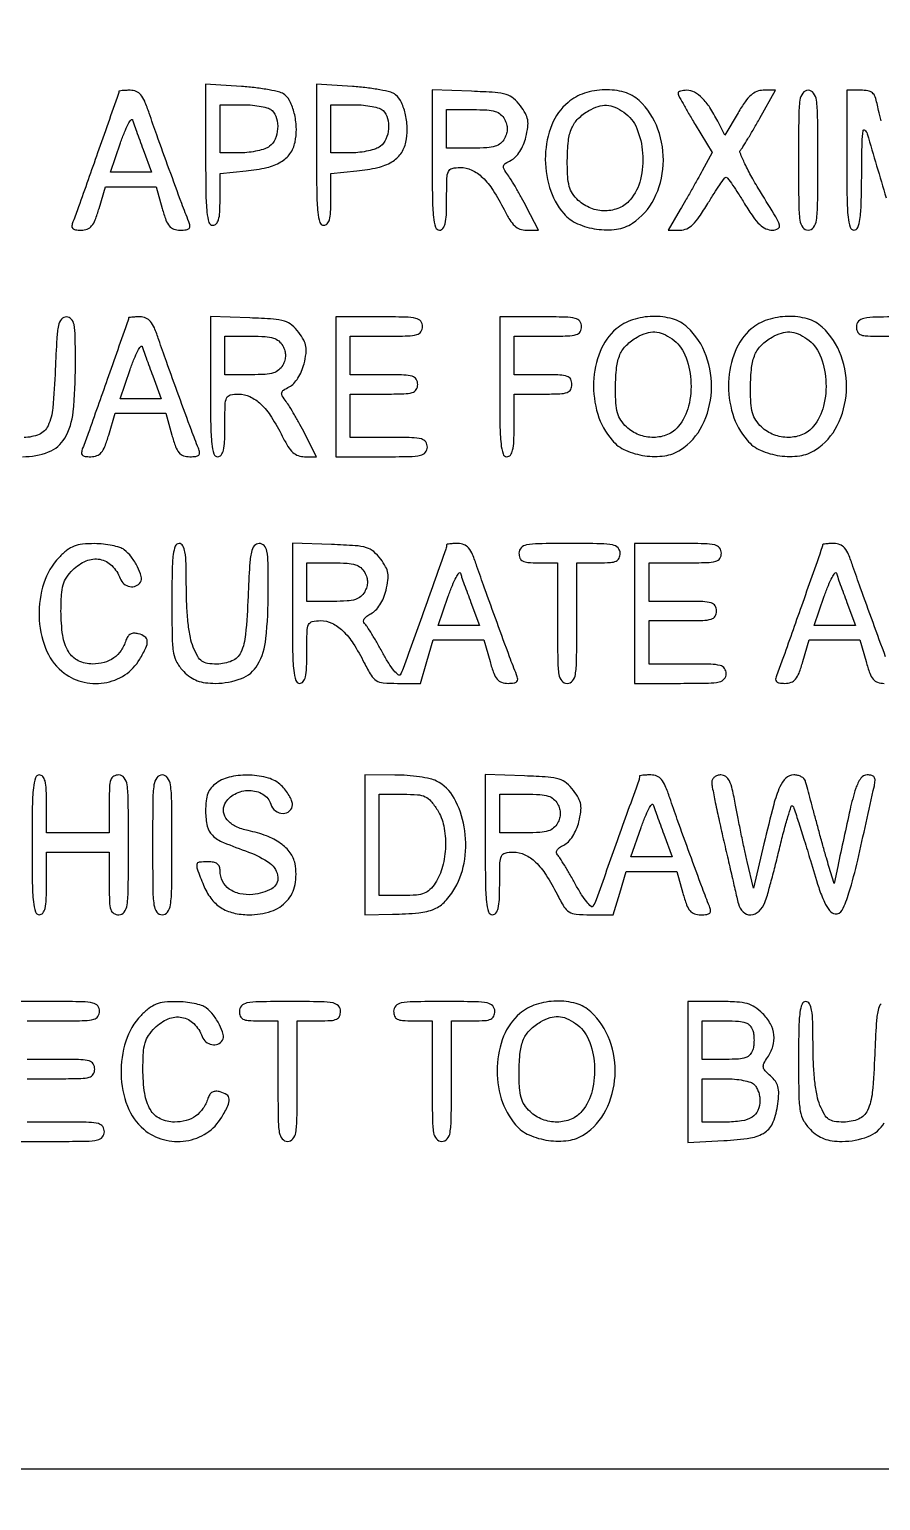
# Model space of a CAD drawing. Extents: x 0 to 1066, y 0 to 761.
# Drawn here: x 826.41 to 841.35, y 228.46 to 254.28 of the extents above; entities that cross this region are included whole.
import ezdxf

# ---------------------------------------------------------------- set-up
doc = ezdxf.new("R2010")
doc.units = 0
doc.header["$MEASUREMENT"] = 0

msp = doc.modelspace()

# ---------------------------------------------------------------- linework, layer by layer
for points in [[(183.390323, 95.266879, 0.000001), (192.989143, 95.254457, 0.000118)], [(479.458836, 95.240684, -0.000004), (502.524384, 95.211821, -0.198594)], [(710.559243, 95.267872, -0.000023), (733.258836, 95.240684, -0.000004), (756.324384, 95.211821, -0.198594)], [(416.092229, 95.24091, -0.000004), (439.072908, 95.212432, -0.198597)], [(542.992229, 95.24091, -0.000004), (565.972908, 95.212432, -0.198597)], [(606.442229, 95.24091, -0.000004), (629.422908, 95.212432, -0.198597)], [(669.892229, 95.24091, -0.000004), (692.872908, 95.212432, -0.198597)], [(841.357402, 252.674159, -0.004526), (841.311371, 252.854901, -0.014927), (841.285681, 252.97515, 0.043617), (841.252778, 253.095063, 0.134321), (841.204198, 253.162821, 0.130778), (841.127029, 253.197434, 0.040414), (840.998998, 253.2078), (840.7548, 253.2078), (840.7548, 251.9811, 0.003213), (840.759128, 251.307579, 0.022561), (840.778138, 250.98, 0.049302), (840.814053, 250.804277, 0.328801), (840.8817, 250.7544, 0.305395), (840.947934, 250.799016, 0.062503), (840.986202, 250.942664, 0.027449), (841.00801, 251.21256, 0.004264), (841.017237, 251.74845, -0.002416), (841.024585, 252.291922, -0.029471), (841.040646, 252.499343, -0.603012), (841.072412, 252.510914, -0.138127), (841.112891, 252.4464, 0.001112), (841.446407, 251.320784, 0.020238)], [(826.289916, 246.7782, 0.091481), (826.747683, 246.86266, 0.171956), (827.030483, 247.103525, 0.107033), (827.178519, 247.56333, 0.02456), (827.2188, 248.382883, 0.004091), (827.214658, 248.889082, 0.042042), (827.193704, 249.097079, 0.139542), (827.145441, 249.194071, 0.210994), (827.060467, 249.2316, 0.224554), (826.973966, 249.190689, 0.120063), (826.921604, 249.081807, 0.038088), (826.89081, 248.851874, 0.003955), (826.864025, 248.306662, -0.011778), (826.82035, 247.63291, -0.086058), (826.737504, 247.321462, -0.186836), (826.581786, 247.170554, -0.100409), (826.315824, 247.1166, -0.036356)], [(841.8123, 249.2316, 0.003595), (841.265195, 249.227667, 0.043488), (841.056188, 249.206421, 0.15568), (840.961198, 249.154885, 0.193568), (840.924, 249.0624, 0.094959), (840.940563, 248.975974, 0.184152), (840.98745, 248.924925, 0.098846), (841.080439, 248.89953, 0.017388), (841.2624, 248.8932), (841.6008, 248.8932)], [(841.437001, 243.266406, -0.001209), (841.215745, 243.86784, -0.001323), (840.996017, 244.474587, -0.005089), (840.864252, 244.85355, 0.017403), (840.785481, 245.0633, 0.074917), (840.716722, 245.177075, 0.125362), (840.637016, 245.234972, 0.094981), (840.530449, 245.2554, 0.00999), (840.454284, 245.253878, 0.016528), (840.390152, 245.249187, 0.010464), (840.339048, 245.242662, 0.371455), (840.331795, 245.23425, -0.084799), (840.325291, 245.196234, -0.000052), (839.95932, 244.157462, -0.000388), (839.623776, 243.207728, -0.009822), (839.526775, 242.95005, 0.060048), (839.507183, 242.876319, 0.230938), (839.521432, 242.832462, 0.170663), (839.569525, 242.808354, 0.031659), (839.669779, 242.802, 0.086283), (839.777894, 242.820797, 0.134827), (839.854723, 242.874759, 0.082591), (839.916796, 242.98177, 0.018432), (839.984268, 243.1827), (840.096676, 243.5634), (840.541643, 243.5634), (840.986611, 243.5634), (841.0932, 243.1827, 0.017944), (841.158585, 242.97779, 0.087286), (841.218812, 242.872331, 0.141822), (841.296034, 242.819952, 0.078722), (841.409346, 242.802, 0.029308)], [(826.3728, 236.88), (827.0073, 236.88, 0.005909), (827.385326, 236.884467, 0.059311), (827.541338, 236.90679, 0.180365), (827.613856, 236.958288, 0.150217), (827.6418, 237.0492, 0.17273), (827.609127, 237.140957, 0.168559), (827.525475, 237.19255, 0.050222), (827.342922, 237.214249, 0.004487), (826.8804, 237.2184), (826.119, 237.2184)], [(841.355966, 237.177489, 0.120063), (841.303604, 237.068607, 0.038088), (841.27281, 236.838674, 0.003955), (841.246025, 236.293462, -0.011778), (841.20235, 235.61971, -0.086058), (841.119504, 235.308262, -0.186836), (840.963786, 235.157354, -0.100409), (840.697824, 235.1034, -0.036356), (840.536066, 235.115177, -0.118728), (840.437154, 235.154881, -0.110433), (840.363163, 235.237102, -0.02926), (840.285183, 235.396783, -0.051176), (840.233626, 235.567361, -0.018965), (840.195264, 235.815597, -0.016895), (840.170692, 236.11599, -0.011958), (840.1626, 236.454283, 0.005918), (840.157805, 236.859443, 0.03524), (840.137938, 237.069897, 0.084231), (840.099749, 237.180437, 0.274093), (840.0357, 237.2184, 0.308918), (839.969515, 237.173195, 0.062189), (839.932584, 237.027409, 0.026926), (839.913283, 236.752339, 0.004053), (839.9088, 236.199355, 0.003964), (839.913825, 235.565502, 0.037977), (839.93857, 235.296631, 0.086932), (839.99849, 235.127839, 0.067817), (840.116455, 234.972655, 0.045287), (840.233629, 234.87498, 0.061733), (840.355429, 234.811405, 0.057123), (840.496302, 234.776388, 0.032389), (840.671916, 234.765, 0.091481), (841.129683, 234.84946, 0.171956), (841.412483, 235.090325, 0.107033)], [(826.3728, 235.8648), (826.965, 235.8648, 0.006583), (827.314892, 235.869407, 0.063075), (827.462025, 235.891993, 0.183695), (827.53087, 235.943426, 0.142406), (827.5572, 236.034, 0.142406), (827.53087, 236.124574, 0.183695), (827.462025, 236.176007, 0.063075), (827.314892, 236.198593, 0.006583), (826.965, 236.2032), (826.3728, 236.2032)], [(826.119, 234.765), (826.9227, 234.765, 0.004147), (827.413409, 234.76907, 0.047763), (827.604788, 234.790603, 0.16431), (827.692194, 234.842193, 0.179874), (827.7264, 234.9342, 0.157888), (827.69686, 235.025416, 0.176663), (827.62065, 235.076962, 0.055952), (827.455778, 235.099053, 0.005351), (827.0496, 235.1034), (826.3728, 235.1034)]]:
    msp.add_lwpolyline(points, format="xyb")
for points in [[(409.06215, 749.15415), (40.8618, 749.132981), (40.8618, 380.65769), (40.8618, 12.1824), (501.2973, 12.1824), (961.7328, 12.1824), (961.7328, 380.646631), (961.7328, 749.110861), (961.41555, 749.1633, 0.040886), (961.153339, 749.184871, 0.000002), (934.190609, 749.194398, 0.000089), (904.448031, 749.199508, 0.000054), (869.1804, 749.195529, -0.000029), (813.61687, 749.186499, -0.000004), (696.10453, 749.175037, -0.000004), (556.774728, 749.163736, -0.000004)], [(829.503, 252.076826, 0.003177), (829.507321, 251.396844, 0.022367), (829.526318, 251.066454, 0.048715), (829.56218, 250.889102, 0.329705), (829.6299, 250.839, 0.208378), (829.690243, 250.86529, 0.11961), (829.729731, 250.935727, 0.055661), (829.751106, 251.066799, 0.012613), (829.7568, 251.292464), (829.7568, 251.745928), (830.21175, 251.792883, 0.029754), (830.577521, 251.852788, 0.076952), (830.825588, 251.950557, 0.106873), (830.983628, 252.095432, 0.100256), (831.072212, 252.29592, 0.058942), (831.095183, 252.528486, 0.048856), (831.06614, 252.775741, 0.051542), (830.994841, 252.992671, 0.114883), (830.890397, 253.130257, 0.111025), (830.806935, 253.172819, 0.015594), (830.616966, 253.21515, 0.017167), (830.385329, 253.251044, 0.01383), (830.134435, 253.274128), (829.503, 253.314651)], [(831.4488, 252.076826, 0.003177), (831.453121, 251.396844, 0.022367), (831.472118, 251.066454, 0.048715), (831.50798, 250.889102, 0.329705), (831.5757, 250.839, 0.208378), (831.636043, 250.86529, 0.11961), (831.675531, 250.935727, 0.055661), (831.696906, 251.066799, 0.012613), (831.7026, 251.292464), (831.7026, 251.745928), (832.15755, 251.792883, 0.029754), (832.523321, 251.852788, 0.076952), (832.771388, 251.950557, 0.106873), (832.929428, 252.095432, 0.100256), (833.018012, 252.29592, 0.058942), (833.040983, 252.528486, 0.048856), (833.01194, 252.775741, 0.051542), (832.940641, 252.992671, 0.114883), (832.836197, 253.130257, 0.111025), (832.752735, 253.172819, 0.015594), (832.562766, 253.21515, 0.017167), (832.331129, 253.251044, 0.01383), (832.080235, 253.274128), (831.4488, 253.314651)], [(827.980195, 253.18665, -0.084799), (827.973691, 253.148634, -0.000052), (827.60772, 252.109862, -0.000388), (827.272176, 251.160128, -0.009822), (827.175175, 250.90245, 0.060048), (827.155583, 250.828719, 0.230938), (827.169832, 250.784862, 0.170663), (827.217925, 250.760754, 0.031659), (827.318179, 250.7544, 0.086283), (827.426294, 250.773197, 0.134827), (827.503123, 250.827159, 0.082591), (827.565196, 250.93417, 0.018432), (827.632668, 251.1351), (827.745076, 251.5158), (828.190043, 251.5158), (828.635011, 251.5158), (828.7416, 251.1351, 0.017944), (828.806985, 250.93019, 0.087286), (828.867212, 250.824731, 0.141822), (828.944434, 250.772352, 0.078722), (829.057746, 250.7544, 0.029308), (829.162892, 250.760568, 0.166988), (829.212622, 250.784476, 0.236769), (829.227464, 250.828266, 0.061225), (829.20769, 250.90245, -0.006965), (829.085401, 251.218806, -0.001209), (828.864145, 251.82024, -0.001323), (828.644417, 252.426987, -0.005089), (828.512652, 252.80595, 0.017403), (828.433881, 253.0157, 0.074917), (828.365122, 253.129475, 0.125362), (828.285416, 253.187372, 0.094981), (828.178849, 253.2078, 0.00999), (828.102684, 253.206278, 0.016528), (828.038552, 253.201587, 0.010464), (827.987448, 253.195062, 0.371455)], [(833.4792, 251.984521, 0.003202), (833.483526, 251.309013, 0.022501), (833.502532, 250.98057, 0.049121), (833.53843, 250.804347, 0.329081), (833.6061, 250.7544, 0.232029), (833.667837, 250.78468, 0.108427), (833.706969, 250.8672, 0.047315), (833.727701, 251.023057, 0.00942), (833.733, 251.3043, -0.00595), (833.737307, 251.666265, -0.096871), (833.763344, 251.784398, -0.238613), (833.82801, 251.838015, -0.056005), (833.972053, 251.8542, -0.111153), (834.173505, 251.808856, -0.081177), (834.36282, 251.678001, -0.058854), (834.54851, 251.451371, -0.025924), (834.740372, 251.11395, 0.021841), (834.840116, 250.935153, 0.069009), (834.92727, 250.829627, 0.100305), (835.019778, 250.773832, 0.085906), (835.132045, 250.7544), (835.34325, 250.7544), (835.137073, 251.15625, 0.006834), (835.049006, 251.322272, 0.006481), (834.954898, 251.488812, 0.006451), (834.867851, 251.63396, 0.022591), (834.806427, 251.724075, -0.02569), (834.739848, 251.823064, -0.192002), (834.730929, 251.877864, -0.198014), (834.762263, 251.92279, -0.027525), (834.863128, 251.979975, 0.089041), (834.941081, 252.037814, 0.046566), (835.015598, 252.133476, 0.042448), (835.078834, 252.253802, 0.038847), (835.123064, 252.386663, 0.026721), (835.157034, 252.563022, 0.076578), (835.155042, 252.687441, 0.082928), (835.116016, 252.799784, 0.035157), (835.029672, 252.934462, 0.057331), (834.907102, 253.06474, 0.10358), (834.778717, 253.134032, 0.055706), (834.583585, 253.168974, 0.007564), (834.168358, 253.190071), (833.4792, 253.214643)], [(835.862803, 252.995773, 0.123885), (835.579612, 252.603077, 0.085485), (835.466037, 252.064157, 0.082885), (835.538508, 251.502136, 0.104562), (835.790239, 251.043526, 0.111799), (836.028209, 250.867175, 0.06908), (836.364608, 250.771481, 0.069045), (836.714565, 250.771015, 0.111332), (836.992482, 250.875081, 0.131426), (837.373239, 251.30106, 0.103697), (837.533654, 251.900711, 0.101152), (837.44099, 252.527053, 0.118621), (837.110371, 253.026619, 0.118666), (836.850635, 253.173201, 0.075716), (836.504956, 253.217138, 0.073305), (836.149941, 253.155807, 0.095814)], [(837.7938, 253.155417, 0.12301), (837.802701, 253.119785, 0.003159), (837.881875, 252.973433, 0.006529), (837.978737, 252.802392, 0.00439), (838.093631, 252.609459), (838.393461, 252.115884), (838.218297, 251.794692, -0.002869), (838.136034, 251.645888, -0.001518), (838.032389, 251.462232, -0.00151), (837.925212, 251.274975, -0.002337), (837.831397, 251.11395), (837.619662, 250.7544), (837.828888, 250.7544, 0.105199), (837.945889, 250.779292, 0.085914), (838.052415, 250.850719, 0.052726), (838.16702, 250.985856, 0.014746), (838.316422, 251.2197, -0.006681), (838.426254, 251.397878, -0.010501), (838.52581, 251.547613, -0.004849), (838.613105, 251.670549, -0.254944), (838.638415, 251.682601, -0.226292), (838.663731, 251.668772, -0.004433), (838.751563, 251.544929, -0.009702), (838.851718, 251.394895, -0.006242), (838.962253, 251.217301, 0.014971), (839.111572, 250.986473, 0.051802), (839.227124, 250.851391, 0.083594), (839.333953, 250.77942, 0.106918), (839.449624, 250.7544, 0.130295), (839.548699, 250.780664, 0.351922), (839.573635, 250.84387, 0.060655), (839.510239, 250.985006, 0.002956), (839.241963, 251.423322, -0.011173), (839.08773, 251.684867, -0.01758), (838.968415, 251.916701, -0.011947), (838.883479, 252.108824, -0.293207), (838.893332, 252.163572, 0.047422), (838.931679, 252.213628, 0.003721), (839.01978, 252.356842, 0.005039), (839.122067, 252.529836, 0.003834), (839.230765, 252.72135), (839.501952, 253.2078), (839.290415, 253.2078, 0.093558), (839.175844, 253.186173, 0.088897), (839.074718, 253.124106, 0.059307), (838.971931, 253.007975, 0.018991), (838.847737, 252.813389), (838.616597, 252.418977), (838.49071, 252.665339, 0.025616), (838.352775, 252.904239, 0.052309), (838.216902, 253.07248, 0.070756), (838.082701, 253.173579, 0.126762), (837.949888, 253.2078, 0.031847), (837.890094, 253.203988, 0.049151), (837.839651, 253.192412, 0.063174), (837.804725, 253.175543, 0.253917)], [(839.9088, 251.9811, 0.002322), (839.912389, 251.208238, 0.031956), (839.932867, 250.928887, 0.123223), (839.983678, 250.802509, 0.240299), (840.078, 250.7544, 0.240299), (840.172322, 250.802509, 0.123223), (840.223133, 250.928887, 0.031956), (840.243611, 251.208238, 0.002322), (840.2472, 251.9811, 0.002322), (840.243611, 252.753962, 0.031956), (840.223133, 253.033312, 0.123223), (840.172322, 253.159691, 0.240299), (840.078, 253.2078, 0.240299), (839.983678, 253.159691, 0.123223), (839.932867, 253.033312, 0.031956), (839.912389, 252.753962, 0.002322)], [(830.67048, 252.85248, -0.13151), (830.749634, 252.715469, -0.084316), (830.767, 252.531515, -0.084006), (830.722613, 252.351481, -0.128741), (830.62395, 252.225767, -0.079472), (830.542595, 252.182301, -0.027293), (830.413772, 252.145604, -0.026323), (830.264863, 252.119996, -0.027554), (830.11635, 252.110691), (829.7568, 252.108), (829.7568, 252.531), (829.7568, 252.954), (830.16288, 252.954, -0.022886), (830.325785, 252.94654, -0.026473), (830.479495, 252.924178, -0.026952), (830.605695, 252.891781, -0.120635)], [(832.61628, 252.85248, -0.13151), (832.695434, 252.715469, -0.084316), (832.7128, 252.531515, -0.084006), (832.668413, 252.351481, -0.128741), (832.56975, 252.225767, -0.079472), (832.488395, 252.182301, -0.027293), (832.359572, 252.145604, -0.026323), (832.210663, 252.119996, -0.027554), (832.06215, 252.110691), (831.7026, 252.108), (831.7026, 252.531), (831.7026, 252.954), (832.10868, 252.954, -0.022886), (832.271585, 252.94654, -0.026473), (832.425296, 252.924178, -0.026952), (832.551495, 252.891781, -0.120635)], [(834.7482, 252.7002, -0.049536), (834.784362, 252.612826, -0.073486), (834.796453, 252.531, -0.073486), (834.784362, 252.449174, -0.049536), (834.7482, 252.3618, -0.09537), (834.679305, 252.276875, -0.100861), (834.585066, 252.225633, -0.059921), (834.440032, 252.199648, -0.014397), (834.195323, 252.1926), (833.733, 252.1926), (833.733, 252.531), (833.733, 252.8694), (834.195323, 252.8694, -0.014397), (834.440032, 252.862352, -0.059921), (834.585066, 252.836367, -0.100861), (834.679305, 252.785125, -0.09537)], [(836.841897, 252.824039, -0.143223), (837.069598, 252.539723, -0.079931), (837.17206, 252.104553, -0.077332), (837.133865, 251.643418, -0.11509), (836.952596, 251.28315, -0.119537), (836.764184, 251.143595, -0.098447), (836.518527, 251.092952, -0.09388), (836.262077, 251.139662, -0.097006), (836.043803, 251.276747, -0.056872), (835.942883, 251.39584, -0.080028), (835.884987, 251.522196, -0.054705), (835.857163, 251.693924, -0.014142), (835.850691, 251.974697, -0.025001), (835.869755, 252.319555, -0.075567), (835.929182, 252.546538, -0.098225), (836.042637, 252.711405, -0.062967), (836.2287, 252.851819, -0.051006), (836.393466, 252.925158, -0.090781), (836.540114, 252.945195, -0.090761), (836.684371, 252.911981, -0.050966)], [(828.406355, 252.17145), (828.556144, 251.7696), (828.193838, 251.7696), (827.831532, 251.7696), (828.009343, 252.284018, -0.011999), (828.080093, 252.473824, -0.026422), (828.145117, 252.614259, -0.047278), (828.195434, 252.690901, -0.601846), (828.22186, 252.685868, 0.009837), (828.243696, 252.619695, 0.001488), (828.290371, 252.488323, 0.001668), (828.346462, 252.333556, 0.001442)], [(828.149395, 249.21045, -0.084799), (828.142891, 249.172434, -0.000052), (827.77692, 248.133662, -0.000388), (827.441376, 247.183928, -0.009822), (827.344375, 246.92625, 0.060048), (827.324783, 246.852519, 0.230938), (827.339032, 246.808662, 0.170663), (827.387125, 246.784554, 0.031659), (827.487379, 246.7782, 0.086283), (827.595494, 246.796997, 0.134827), (827.672323, 246.850959, 0.082591), (827.734396, 246.95797, 0.018432), (827.801868, 247.1589), (827.914276, 247.5396), (828.359243, 247.5396), (828.804211, 247.5396), (828.9108, 247.1589, 0.017944), (828.976185, 246.95399, 0.087286), (829.036412, 246.848531, 0.141822), (829.113634, 246.796152, 0.078722), (829.226946, 246.7782, 0.029308), (829.332092, 246.784368, 0.166988), (829.381822, 246.808276, 0.236769), (829.396664, 246.852066, 0.061225), (829.37689, 246.92625, -0.006965), (829.254601, 247.242606, -0.001209), (829.033345, 247.84404, -0.001323), (828.813617, 248.450787, -0.005089), (828.681852, 248.82975, 0.017403), (828.603081, 249.0395, 0.074917), (828.534322, 249.153275, 0.125362), (828.454616, 249.211172, 0.094981), (828.348049, 249.2316, 0.00999), (828.271884, 249.230078, 0.016528), (828.207752, 249.225387, 0.010464), (828.156648, 249.218862, 0.371455)], [(829.5876, 248.008321, 0.003202), (829.591926, 247.332813, 0.022501), (829.610932, 247.00437, 0.049121), (829.64683, 246.828147, 0.329081), (829.7145, 246.7782, 0.232029), (829.776237, 246.80848, 0.108427), (829.815369, 246.891, 0.047315), (829.836101, 247.046857, 0.00942), (829.8414, 247.3281, -0.00595), (829.845707, 247.690065, -0.096871), (829.871744, 247.808198, -0.238613), (829.93641, 247.861815, -0.056005), (830.080453, 247.878, -0.111153), (830.281905, 247.832656, -0.081177), (830.47122, 247.701801, -0.058854), (830.65691, 247.475171, -0.025924), (830.848772, 247.13775, 0.021841), (830.948516, 246.958953, 0.069009), (831.03567, 246.853427, 0.100305), (831.128178, 246.797632, 0.085906), (831.240445, 246.7782), (831.45165, 246.7782), (831.245473, 247.18005, 0.006834), (831.157406, 247.346072, 0.006481), (831.063298, 247.512612, 0.006451), (830.976251, 247.65776, 0.022591), (830.914827, 247.747875, -0.02569), (830.848248, 247.846864, -0.192002), (830.839329, 247.901664, -0.198014), (830.870663, 247.94659, -0.027525), (830.971528, 248.003775, 0.089041), (831.049481, 248.061614, 0.046566), (831.123998, 248.157276, 0.042448), (831.187234, 248.277602, 0.038847), (831.231464, 248.410463, 0.026721), (831.265434, 248.586822, 0.076578), (831.263442, 248.711241, 0.082928), (831.224416, 248.823584, 0.035157), (831.138072, 248.958262, 0.057331), (831.015502, 249.08854, 0.10358), (830.887117, 249.157832, 0.055706), (830.691985, 249.192774, 0.007564), (830.276758, 249.213871), (829.5876, 249.238443)], [(831.7872, 248.0049), (831.7872, 246.7782), (832.5909, 246.7782, 0.004147), (833.081609, 246.78227, 0.047763), (833.272988, 246.803803, 0.16431), (833.360394, 246.855393, 0.179874), (833.3946, 246.9474, 0.157888), (833.36506, 247.038616, 0.176663), (833.28885, 247.090162, 0.055952), (833.123978, 247.112253, 0.005351), (832.7178, 247.1166), (832.041, 247.1166), (832.041, 247.4973), (832.041, 247.878), (832.6332, 247.878, 0.006583), (832.983092, 247.882607, 0.063075), (833.130225, 247.905193, 0.183695), (833.19907, 247.956626, 0.142406), (833.2254, 248.0472, 0.142406), (833.19907, 248.137774, 0.183695), (833.130225, 248.189207, 0.063075), (832.983092, 248.211793, 0.006583), (832.6332, 248.2164), (832.041, 248.2164), (832.041, 248.5548), (832.041, 248.8932), (832.6755, 248.8932, 0.005909), (833.053526, 248.897667, 0.059311), (833.209538, 248.91999, 0.180365), (833.282056, 248.971488, 0.150217), (833.31, 249.0624, 0.17273), (833.277327, 249.154157, 0.168559), (833.193675, 249.20575, 0.050222), (833.011122, 249.227449, 0.004487), (832.5486, 249.2316), (831.7872, 249.2316)], [(834.6636, 248.0049, 0.003213), (834.667928, 247.331379, 0.022561), (834.686938, 247.0038, 0.049302), (834.722853, 246.828077, 0.328801), (834.7905, 246.7782, 0.232029), (834.852237, 246.80848, 0.108427), (834.891369, 246.891, 0.047315), (834.912101, 247.046857, 0.00942), (834.9174, 247.3281), (834.9174, 247.878), (835.425, 247.878, 0.008455), (835.718698, 247.882967, 0.072107), (835.848, 247.9062, 0.188641), (835.909532, 247.957468, 0.12648), (835.9326, 248.0472, 0.12648), (835.909532, 248.136932, 0.188641), (835.848, 248.1882, 0.072107), (835.718698, 248.211433, 0.008455), (835.425, 248.2164), (834.9174, 248.2164), (834.9174, 248.5548), (834.9174, 248.8932), (835.5096, 248.8932, 0.006583), (835.859492, 248.897807, 0.063075), (836.006625, 248.920393, 0.183695), (836.07547, 248.971826, 0.142406), (836.1018, 249.0624, 0.165398), (836.070683, 249.153895, 0.1727), (835.990763, 249.205474, 0.052938), (835.817045, 249.227357, 0.004884), (835.3827, 249.2316), (834.6636, 249.2316)], [(836.708803, 249.019573, 0.123885), (836.425612, 248.626877, 0.085485), (836.312037, 248.087957, 0.082885), (836.384508, 247.525936, 0.104562), (836.636239, 247.067326, 0.111799), (836.874209, 246.890975, 0.06908), (837.210608, 246.795281, 0.069045), (837.560565, 246.794815, 0.111332), (837.838482, 246.898881, 0.131426), (838.219239, 247.32486, 0.103697), (838.379654, 247.924511, 0.101152), (838.28699, 248.550853, 0.118621), (837.956371, 249.050419, 0.118666), (837.696635, 249.197001, 0.075716), (837.350956, 249.240938, 0.073305), (836.995941, 249.179607, 0.095814)], [(839.077603, 249.019573, 0.123885), (838.794412, 248.626877, 0.085485), (838.680837, 248.087957, 0.082885), (838.753308, 247.525936, 0.104562), (839.005039, 247.067326, 0.111799), (839.243009, 246.890975, 0.06908), (839.579408, 246.795281, 0.069045), (839.929365, 246.794815, 0.111332), (840.207282, 246.898881, 0.131426), (840.588039, 247.32486, 0.103697), (840.748454, 247.924511, 0.101152), (840.65579, 248.550853, 0.118621), (840.325171, 249.050419, 0.118666), (840.065435, 249.197001, 0.075716), (839.719756, 249.240938, 0.073305), (839.364741, 249.179607, 0.095814)], [(830.8566, 248.724, -0.049536), (830.892762, 248.636626, -0.073486), (830.904853, 248.5548, -0.073486), (830.892762, 248.472974, -0.049536), (830.8566, 248.3856, -0.09537), (830.787705, 248.300675, -0.100861), (830.693466, 248.249433, -0.059921), (830.548432, 248.223448, -0.014397), (830.303723, 248.2164), (829.8414, 248.2164), (829.8414, 248.5548), (829.8414, 248.8932), (830.303723, 248.8932, -0.014397), (830.548432, 248.886152, -0.059921), (830.693466, 248.860167, -0.100861), (830.787705, 248.808925, -0.09537)], [(837.687897, 248.847839, -0.143223), (837.915598, 248.563523, -0.079931), (838.01806, 248.128353, -0.077332), (837.979865, 247.667218, -0.11509), (837.798596, 247.30695, -0.119537), (837.610184, 247.167395, -0.098447), (837.364527, 247.116752, -0.09388), (837.108077, 247.163462, -0.097006), (836.889803, 247.300547, -0.056872), (836.788883, 247.41964, -0.080028), (836.730987, 247.545996, -0.054705), (836.703163, 247.717724, -0.014142), (836.696691, 247.998497, -0.025001), (836.715755, 248.343355, -0.075567), (836.775182, 248.570338, -0.098225), (836.888637, 248.735205, -0.062967), (837.0747, 248.875619, -0.051006), (837.239466, 248.948958, -0.090781), (837.386114, 248.968995, -0.090761), (837.530371, 248.935781, -0.050966)], [(840.056697, 248.847839, -0.143223), (840.284398, 248.563523, -0.079931), (840.38686, 248.128353, -0.077332), (840.348665, 247.667218, -0.11509), (840.167396, 247.30695, -0.119537), (839.978984, 247.167395, -0.098447), (839.733327, 247.116752, -0.09388), (839.476877, 247.163462, -0.097006), (839.258603, 247.300547, -0.056872), (839.157683, 247.41964, -0.080028), (839.099787, 247.545996, -0.054705), (839.071963, 247.717724, -0.014142), (839.065491, 247.998497, -0.025001), (839.084555, 248.343355, -0.075567), (839.143982, 248.570338, -0.098225), (839.257437, 248.735205, -0.062967), (839.4435, 248.875619, -0.051006), (839.608266, 248.948958, -0.090781), (839.754914, 248.968995, -0.090761), (839.899171, 248.935781, -0.050966)], [(828.575555, 248.19525), (828.725344, 247.7934), (828.363038, 247.7934), (828.000732, 247.7934), (828.178543, 248.307818, -0.011999), (828.249293, 248.497624, -0.026422), (828.314317, 248.638059, -0.047278), (828.364634, 248.714701, -0.601846), (828.39106, 248.709668, 0.009837), (828.412896, 248.643495, 0.001488), (828.459571, 248.512123, 0.001668), (828.515662, 248.357356, 0.001442)], [(826.931629, 245.01092, 0.114205), (826.663761, 244.56054, 0.083506), (826.580834, 243.982564, 0.085163), (826.691364, 243.420094, 0.127519), (826.979803, 243.014027, 0.108551), (827.325666, 242.832535, 0.105254), (827.719805, 242.809943, 0.106878), (828.084222, 242.949373, 0.11522), (828.346918, 243.224112, 0.021165), (828.455599, 243.427261, 0.127063), (828.478765, 243.543849, 0.232712), (828.436027, 243.619558, 0.086167), (828.321543, 243.671743, 0.067058), (828.244689, 243.681155, 0.120753), (828.183562, 243.665391, 0.12276), (828.137309, 243.623409, 0.07065), (828.104501, 243.555211, -0.072622), (828.018376, 243.377971, -0.089596), (827.889895, 243.247059, -0.08774), (827.721431, 243.167538, -0.066597), (827.518587, 243.1404, -0.114856), (827.268475, 243.198622, -0.145297), (827.094922, 243.359008, -0.099183), (826.995315, 243.641934, -0.035212), (826.965, 244.071869, -0.014703), (826.973329, 244.355043, -0.055361), (827.003225, 244.529821, -0.07729), (827.064679, 244.662312, -0.049247), (827.172655, 244.793945, -0.096703), (827.406225, 244.951212, -0.146157), (827.648227, 244.977824, -0.15206), (827.858432, 244.86771, -0.107279), (828.003938, 244.64205, 0.127947), (828.070211, 244.547926, 0.131147), (828.17336, 244.499114, 0.142401), (828.280676, 244.510066, 0.159485), (828.359819, 244.576852, 0.211029), (828.373963, 244.678973, 0.047286), (828.308419, 244.846549, 0.046742), (828.200302, 245.01871, 0.065556), (828.072131, 245.146959, 0.088545), (827.995029, 245.186919, 0.025252), (827.863936, 245.220536, 0.02458), (827.709506, 245.244094, 0.023821), (827.551878, 245.252709, 0.026305), (827.34183, 245.243119, 0.068477), (827.194986, 245.207966, 0.074054), (827.069848, 245.136392, 0.034872)], [(828.9108, 244.236355, 0.003964), (828.915825, 243.602502, 0.037977), (828.94057, 243.333631, 0.086932), (829.00049, 243.164839, 0.067817), (829.118455, 243.009655, 0.045287), (829.235629, 242.91198, 0.061733), (829.357429, 242.848405, 0.057123), (829.498302, 242.813388, 0.032389), (829.673916, 242.802, 0.091481), (830.131683, 242.88646, 0.171956), (830.414483, 243.127325, 0.107033), (830.562519, 243.58713, 0.02456), (830.6028, 244.406683, 0.004091), (830.598658, 244.912882, 0.042042), (830.577704, 245.120879, 0.139542), (830.529441, 245.217871, 0.210994), (830.444467, 245.2554, 0.224554), (830.357966, 245.214489, 0.120063), (830.305604, 245.105607, 0.038088), (830.27481, 244.875674, 0.003955), (830.248025, 244.330462, -0.011778), (830.20435, 243.65671, -0.086058), (830.121504, 243.345262, -0.186836), (829.965786, 243.194354, -0.100409), (829.699824, 243.1404, -0.036356), (829.538066, 243.152177, -0.118728), (829.439154, 243.191881, -0.110433), (829.365163, 243.274102, -0.02926), (829.287183, 243.433783, -0.051176), (829.235626, 243.604361, -0.018965), (829.197264, 243.852597, -0.016895), (829.172692, 244.15299, -0.011958), (829.1646, 244.491283, 0.005918), (829.159805, 244.896443, 0.03524), (829.139938, 245.106897, 0.084231), (829.101749, 245.217437, 0.274093), (829.0377, 245.2554, 0.308918), (828.971515, 245.210195, 0.062189), (828.934584, 245.064409, 0.026926), (828.915283, 244.789339, 0.004053)], [(831.0258, 244.032121, 0.003202), (831.030126, 243.356613, 0.022501), (831.049132, 243.02817, 0.049121), (831.08503, 242.851947, 0.329081), (831.1527, 242.802, 0.232029), (831.214437, 242.83228, 0.108427), (831.253569, 242.9148, 0.047315), (831.274301, 243.070657, 0.00942), (831.2796, 243.3519, -0.00595), (831.283907, 243.713865, -0.096871), (831.309944, 243.831998, -0.238613), (831.37461, 243.885615, -0.056005), (831.518653, 243.9018, -0.111153), (831.720105, 243.856456, -0.081177), (831.90942, 243.725601, -0.058854), (832.09511, 243.498971, -0.025924), (832.286972, 243.16155, 0.019528), (832.407803, 242.94258, 0.119336), (832.498052, 242.851504, 0.1192), (832.620013, 242.811746, 0.019465), (832.87025, 242.802), (833.273061, 242.802), (833.385468, 243.1827), (833.497876, 243.5634), (833.942843, 243.5634), (834.387811, 243.5634), (834.4944, 243.1827, 0.017944), (834.559785, 242.97779, 0.087286), (834.620012, 242.872331, 0.141822), (834.697234, 242.819952, 0.078722), (834.810546, 242.802, 0.029308), (834.915692, 242.808168, 0.166988), (834.965422, 242.832076, 0.236769), (834.980264, 242.875866, 0.061225), (834.96049, 242.95005, -0.006965), (834.838201, 243.266406, -0.001209), (834.616945, 243.86784, -0.001323), (834.397217, 244.474587, -0.005089), (834.265452, 244.85355, 0.017403), (834.186681, 245.0633, 0.074917), (834.117922, 245.177075, 0.125362), (834.038216, 245.234972, 0.094981), (833.931649, 245.2554, 0.00999), (833.855484, 245.253878, 0.016528), (833.791352, 245.249187, 0.010464), (833.740248, 245.242662, 0.371455), (833.732995, 245.23425, -0.085713), (833.719856, 245.158277, -0.000205), (833.342779, 244.101262, -0.000326), (832.971315, 243.063462, -0.052347), (832.918249, 242.95332, -0.469935), (832.882971, 242.948398, -0.03714), (832.808841, 243.026935, -0.029772), (832.717437, 243.154222, -0.015705), (832.618743, 243.32196, 0.00553), (832.518232, 243.501025, 0.006942), (832.420961, 243.66462, 0.005676), (832.336107, 243.799465, 0.053145), (832.293076, 243.852764, -0.183705), (832.27566, 243.89155, -0.158456), (832.287013, 243.934991, -0.095196), (832.330279, 243.980536, -0.040132), (832.402933, 244.024187, 0.084253), (832.484883, 244.083801, 0.049314), (832.560949, 244.178786, 0.044595), (832.624656, 244.298932, 0.038698), (832.669664, 244.434263, 0.026721), (832.703634, 244.610622, 0.076578), (832.701642, 244.735041, 0.082928), (832.662616, 244.847384, 0.035157), (832.576272, 244.982062, 0.057331), (832.453702, 245.11234, 0.10358), (832.325317, 245.181632, 0.055706), (832.130185, 245.216574, 0.007564), (831.714958, 245.237671), (831.0258, 245.262243)], [(835.002, 245.0862, 0.094959), (835.018563, 244.999774, 0.184152), (835.06545, 244.948725, 0.098846), (835.158439, 244.92333, 0.017388), (835.3404, 244.917), (835.6788, 244.917), (835.6788, 243.8595, 0.002827), (835.682531, 243.199541, 0.036854), (835.703334, 242.955337, 0.138781), (835.754594, 242.844868, 0.218517), (835.848, 242.802, 0.218517), (835.941406, 242.844868, 0.138781), (835.992666, 242.955337, 0.036854), (836.013469, 243.199541, 0.002827), (836.0172, 243.8595), (836.0172, 244.917), (836.3979, 244.917, 0.013964), (836.607658, 244.922859, 0.090841), (836.709863, 244.94755, 0.188085), (836.760434, 244.998595, 0.102588), (836.7786, 245.0862, 0.193568), (836.741402, 245.178685, 0.15568), (836.646413, 245.230221, 0.043488), (836.437405, 245.251467, 0.003595), (835.8903, 245.2554, 0.003595), (835.343195, 245.251467, 0.043488), (835.134188, 245.230221, 0.15568), (835.039198, 245.178685, 0.193568)], [(837.0324, 244.0287), (837.0324, 242.802), (837.8361, 242.802, 0.004147), (838.326809, 242.80607, 0.047763), (838.518188, 242.827603, 0.16431), (838.605594, 242.879193, 0.179874), (838.6398, 242.9712, 0.157888), (838.61026, 243.062416, 0.176663), (838.53405, 243.113962, 0.055952), (838.369178, 243.136053, 0.005351), (837.963, 243.1404), (837.2862, 243.1404), (837.2862, 243.5211), (837.2862, 243.9018), (837.8784, 243.9018, 0.006583), (838.228292, 243.906407, 0.063075), (838.375425, 243.928993, 0.183695), (838.44427, 243.980426, 0.142406), (838.4706, 244.071, 0.142406), (838.44427, 244.161574, 0.183695), (838.375425, 244.213007, 0.063075), (838.228292, 244.235593, 0.006583), (837.8784, 244.2402), (837.2862, 244.2402), (837.2862, 244.5786), (837.2862, 244.917), (837.9207, 244.917, 0.005909), (838.298726, 244.921467, 0.059311), (838.454738, 244.94379, 0.180365), (838.527256, 244.995288, 0.150217), (838.5552, 245.0862, 0.17273), (838.522527, 245.177957, 0.168559), (838.438875, 245.22955, 0.050222), (838.256322, 245.251249, 0.004487), (837.7938, 245.2554), (837.0324, 245.2554)], [(832.2948, 244.7478, -0.049536), (832.330962, 244.660426, -0.073486), (832.343053, 244.5786, -0.073486), (832.330962, 244.496774, -0.049536), (832.2948, 244.4094, -0.09537), (832.225905, 244.324475, -0.100861), (832.131666, 244.273233, -0.059921), (831.986632, 244.247248, -0.014397), (831.741923, 244.2402), (831.2796, 244.2402), (831.2796, 244.5786), (831.2796, 244.917), (831.741923, 244.917, -0.014397), (831.986632, 244.909952, -0.059921), (832.131666, 244.883967, -0.100861), (832.225905, 244.832725, -0.09537)], [(834.159155, 244.21905), (834.308944, 243.8172), (833.946638, 243.8172), (833.584332, 243.8172), (833.762143, 244.331618, -0.011999), (833.832893, 244.521424, -0.026422), (833.897917, 244.661859, -0.047278), (833.948234, 244.738501, -0.601846), (833.97466, 244.733468, 0.009837), (833.996496, 244.667295, 0.001488), (834.043171, 244.535923, 0.001668), (834.099262, 244.381156, 0.001442)], [(840.757955, 244.21905), (840.907744, 243.8172), (840.545438, 243.8172), (840.183132, 243.8172), (840.360943, 244.331618, -0.011999), (840.431693, 244.521424, -0.026422), (840.496717, 244.661859, -0.047278), (840.547034, 244.738501, -0.601846), (840.57346, 244.733468, 0.009837), (840.595296, 244.667295, 0.001488), (840.641971, 244.535923, 0.001668), (840.698062, 244.381156, 0.001442)], [(826.4574, 239.9679, 0.003213), (826.461728, 239.294379, 0.022561), (826.480738, 238.9668, 0.049302), (826.516653, 238.791077, 0.328801), (826.5843, 238.7412, 0.232029), (826.646037, 238.77148, 0.108427), (826.685169, 238.854, 0.047315), (826.705901, 239.009857, 0.00942), (826.7112, 239.2911), (826.7112, 239.841), (827.2611, 239.841), (827.811, 239.841), (827.811, 239.2911, 0.007414), (827.815771, 238.96932, 0.067313), (827.838658, 238.831087, 0.186514), (827.890013, 238.765904, 0.134481), (827.9802, 238.7412, 0.240299), (828.074522, 238.789309, 0.123223), (828.125333, 238.915687, 0.031956), (828.145811, 239.195038, 0.002322), (828.1494, 239.9679, 0.002322), (828.145811, 240.740762, 0.031956), (828.125333, 241.020112, 0.123223), (828.074522, 241.146491, 0.240299), (827.9802, 241.1946, 0.12648), (827.890468, 241.171532, 0.188641), (827.8392, 241.11, 0.072107), (827.815967, 240.980698, 0.008455), (827.811, 240.687), (827.811, 240.1794), (827.2611, 240.1794), (826.7112, 240.1794), (826.7112, 240.687, 0.010614), (826.705747, 240.943841, 0.050675), (826.684763, 241.08885, 0.113455), (826.645468, 241.16603, 0.222027), (826.5843, 241.1946, 0.328801), (826.516653, 241.144723, 0.049302), (826.480738, 240.969, 0.022561), (826.461728, 240.641421, 0.003213)], [(828.5724, 239.9679, 0.002322), (828.575989, 239.195038, 0.031956), (828.596467, 238.915687, 0.123223), (828.647278, 238.789309, 0.240299), (828.7416, 238.7412, 0.240299), (828.835922, 238.789309, 0.123223), (828.886733, 238.915687, 0.031956), (828.907211, 239.195038, 0.002322), (828.9108, 239.9679, 0.002322), (828.907211, 240.740762, 0.031956), (828.886733, 241.020112, 0.123223), (828.835922, 241.146491, 0.240299), (828.7416, 241.1946, 0.240299), (828.647278, 241.146491, 0.123223), (828.596467, 241.020112, 0.031956), (828.575989, 240.740762, 0.002322)], [(829.69335, 241.052944, 0.064007), (829.600552, 240.968732, 0.085808), (829.542751, 240.871165, 0.066535), (829.512234, 240.741274, 0.024477), (829.503, 240.552758, 0.055339), (829.531637, 240.294812, 0.149321), (829.621873, 240.136324, 0.090969), (829.815644, 240.010662, 0.013145), (830.257097, 239.840657, -0.070637), (830.631595, 239.644569, -0.215768), (830.771351, 239.401824, -0.299828), (830.663596, 239.197464, -0.104684), (830.329804, 239.09627, -0.073735), (830.103338, 239.110205, -0.104161), (829.919047, 239.191673, -0.119079), (829.799723, 239.330512, -0.118782), (829.7568, 239.508643, 0.082235), (829.744346, 239.583852, 0.147435), (829.708233, 239.634334, 0.119852), (829.644024, 239.662894, 0.045016), (829.5453, 239.6718, 0.028442), (829.390893, 239.66301, 0.327023), (829.348792, 239.624113, 0.139119), (829.355429, 239.544942, 0.005125), (829.465289, 239.262001, 0.065244), (829.594077, 239.032252, 0.088006), (829.767442, 238.869438, 0.085852), (829.98974, 238.773565, 0.059042), (830.262873, 238.7412, 0.079385), (830.652077, 238.803386, 0.130563), (830.929888, 238.984024, 0.137881), (831.072028, 239.270502, 0.093265), (831.072228, 239.637247, 0.114024), (830.988695, 239.828128, 0.079467), (830.81967, 239.992886, 0.063948), (830.570322, 240.1247, 0.038754), (830.249166, 240.217434, -0.060203), (830.032487, 240.290177, -0.103319), (829.881406, 240.405045, -0.141227), (829.817042, 240.543835, -0.162669), (829.841478, 240.687146, -0.149104), (830.015237, 240.860203, -0.123853), (830.269631, 240.922698, -0.133716), (830.508953, 240.8561, -0.183571), (830.646473, 240.682672, 0.153609), (830.728387, 240.566012, 0.157876), (830.861416, 240.518861, 0.194842), (830.977396, 240.562172, 0.210147), (831.0258, 240.672253, 0.093821), (831.012133, 240.744446, 0.037607), (830.968283, 240.83537, 0.035541), (830.904923, 240.928863, 0.037508), (830.829997, 241.010653, 0.118482), (830.60427, 241.139394, 0.061394), (830.281923, 241.191356, 0.060569), (829.949756, 241.163454, 0.10142)], [(832.2948, 239.9679), (832.2948, 238.7412), (832.78125, 238.749633, 0.018847), (833.24422, 238.775133, 0.076273), (833.517629, 238.843481, 0.107083), (833.708818, 238.977269, 0.057946), (833.879022, 239.210164, 0.09461), (834.050013, 239.714818, 0.077415), (834.040601, 240.285431, 0.083451), (833.864967, 240.785865, 0.148656), (833.554784, 241.087603, 0.065462), (833.44244, 241.128066, 0.01784), (833.256459, 241.161774, 0.017725), (833.040831, 241.185191, 0.017594), (832.82355, 241.193353), (832.2948, 241.1946)], [(834.4098, 239.971321, 0.003202), (834.414126, 239.295813, 0.022501), (834.433132, 238.96737, 0.049121), (834.46903, 238.791147, 0.329081), (834.5367, 238.7412, 0.232029), (834.598437, 238.77148, 0.108427), (834.637569, 238.854, 0.047315), (834.658301, 239.009857, 0.00942), (834.6636, 239.2911, -0.00595), (834.667907, 239.653065, -0.096871), (834.693944, 239.771198, -0.238613), (834.75861, 239.824815, -0.056005), (834.902653, 239.841, -0.111153), (835.104105, 239.795656, -0.081177), (835.29342, 239.664801, -0.058854), (835.47911, 239.438171, -0.025924), (835.670972, 239.10075, 0.019528), (835.791803, 238.88178, 0.119336), (835.882052, 238.790704, 0.1192), (836.004013, 238.750946, 0.019465), (836.25425, 238.7412), (836.657061, 238.7412), (836.769468, 239.1219), (836.881876, 239.5026), (837.326843, 239.5026), (837.771811, 239.5026), (837.8784, 239.1219, 0.017944), (837.943785, 238.91699, 0.087286), (838.004012, 238.811531, 0.141822), (838.081234, 238.759152, 0.078722), (838.194546, 238.7412, 0.029308), (838.299692, 238.747368, 0.166988), (838.349422, 238.771276, 0.236769), (838.364264, 238.815066, 0.061225), (838.34449, 238.88925, -0.006965), (838.222201, 239.205606, -0.001209), (838.000945, 239.80704, -0.001323), (837.781217, 240.413787, -0.005089), (837.649452, 240.79275, 0.017403), (837.570681, 241.0025, 0.074917), (837.501922, 241.116275, 0.125362), (837.422216, 241.174172, 0.094981), (837.315649, 241.1946, 0.00999), (837.239484, 241.193078, 0.016528), (837.175352, 241.188387, 0.010464), (837.124248, 241.181862, 0.371455), (837.116995, 241.17345, -0.085713), (837.103856, 241.097477, -0.000205), (836.726779, 240.040462, -0.000326), (836.355315, 239.002662, -0.052347), (836.302249, 238.89252, -0.469935), (836.266971, 238.887598, -0.03714), (836.192841, 238.966135, -0.029772), (836.101437, 239.093422, -0.015705), (836.002743, 239.26116, 0.00553), (835.902232, 239.440225, 0.006942), (835.804961, 239.60382, 0.005676), (835.720107, 239.738665, 0.053145), (835.677076, 239.791964, -0.183705), (835.65966, 239.83075, -0.158456), (835.671013, 239.874191, -0.095196), (835.714279, 239.919736, -0.040132), (835.786933, 239.963387, 0.084253), (835.868883, 240.023001, 0.049314), (835.944949, 240.117986, 0.044595), (836.008656, 240.238132, 0.038698), (836.053664, 240.373463, 0.026721), (836.087634, 240.549822, 0.076578), (836.085642, 240.674241, 0.082928), (836.046616, 240.786584, 0.035157), (835.960272, 240.921262, 0.057331), (835.837702, 241.05154, 0.10358), (835.709317, 241.120832, 0.055706), (835.514185, 241.155774, 0.007564), (835.098958, 241.176871), (834.4098, 241.201443)], [(838.386, 241.067004, 0.047767), (838.394243, 240.980913, 0.002528), (838.448038, 240.709943, 0.003959), (838.516292, 240.388057, 0.00287), (838.597193, 240.030654, -0.000002), (838.6813, 239.668738, -0.000002), (838.759337, 239.332931, -0.000002), (838.824837, 239.051067, -0.000017), (838.852605, 238.93155, 0.147869), (838.933927, 238.790131, 0.205885), (839.069444, 238.740782, 0.176392), (839.215255, 238.803475, 0.11354), (839.318646, 238.958083, 0.021448), (839.361056, 239.085871, 0.003611), (839.429871, 239.334207, 0.003945), (839.506381, 239.627464, 0.003496), (839.581489, 239.933947, -0.006156), (839.65372, 240.222052, -0.010899), (839.721362, 240.457499, -0.005551), (839.782041, 240.645207, -0.556878), (839.80435, 240.65045, -0.11647), (839.82747, 240.613034, -0.001547), (839.913385, 240.352481, -0.004332), (840.009693, 240.048434, -0.00282), (840.115885, 239.695736, 0.006286), (840.262208, 239.221677, 0.030826), (840.364462, 238.960823, 0.058933), (840.454581, 238.814803, 0.190588), (840.551484, 238.758875, 0.326366), (840.674075, 238.823344, 0.039676), (840.792707, 239.123483, 0.018108), (840.946941, 239.701196, 0.002117), (841.238934, 241.00425, 0.040046), (841.251878, 241.09873, 0.15964), (841.237014, 241.154494, 0.190105), (841.194144, 241.184968, 0.060633), (841.115008, 241.1946, 0.243546), (841.002012, 241.13609, 0.075824), (840.913829, 240.959817, 0.023764), (840.812262, 240.58553, 0.001912), (840.595679, 239.5872), (840.532626, 239.2911), (840.442398, 239.5872, -0.004222), (840.397812, 239.738072, -0.001439), (840.335559, 239.957854, -0.00143), (840.268205, 240.200956, -0.001648), (840.205396, 240.4332, 0.00027), (840.146998, 240.651517, 0.000345), (840.092937, 240.852631, 0.000267), (840.0474, 241.021213, 0.002921), (840.028666, 241.08885, 0.133791), (840.004306, 241.129301, 0.071199), (839.956412, 241.163536, 0.062684), (839.89351, 241.186728, 0.057069), (839.824761, 241.1946, 0.191396), (839.687037, 241.139876, 0.101864), (839.580133, 240.987352, 0.038771), (839.472581, 240.674173, 0.004991), (839.30155, 239.985187), (839.117206, 239.20954), (839.008433, 239.67332, -0.004337), (838.959844, 239.888887, -0.002315), (838.90332, 240.156185, -0.002304), (838.848121, 240.429677, -0.003592), (838.803345, 240.66585, 0.011053), (838.746427, 240.943379, 0.057006), (838.694463, 241.09109, 0.121799), (838.631434, 241.16675, 0.159795), (838.546515, 241.1946, 0.077986), (838.485196, 241.184977, 0.090324), (838.433151, 241.157119, 0.100781), (838.398358, 241.115666, 0.124994)], [(833.569753, 240.58125, -0.090931), (833.682074, 240.299531, -0.056823), (833.712135, 239.944609, -0.056208), (833.661225, 239.586788, -0.081785), (833.53243, 239.295909, -0.053857), (833.439167, 239.182366, -0.102503), (833.340165, 239.118735, -0.073821), (833.202488, 239.088009, -0.018052), (832.96965, 239.0796), (832.5486, 239.0796), (832.5486, 239.9679), (832.5486, 240.8562), (832.972843, 240.8562, -0.017821), (833.222818, 240.847288, -0.090339), (833.357317, 240.812735, -0.111314), (833.457076, 240.736366, -0.033754)], [(835.6788, 240.687, -0.049536), (835.714962, 240.599626, -0.073486), (835.727053, 240.5178, -0.073486), (835.714962, 240.435974, -0.049536), (835.6788, 240.3486, -0.09537), (835.609905, 240.263675, -0.100861), (835.515666, 240.212433, -0.059921), (835.370632, 240.186448, -0.014397), (835.125923, 240.1794), (834.6636, 240.1794), (834.6636, 240.5178), (834.6636, 240.8562), (835.125923, 240.8562, -0.014397), (835.370632, 240.849152, -0.059921), (835.515666, 240.823167, -0.100861), (835.609905, 240.771925, -0.09537)], [(837.543155, 240.15825), (837.692944, 239.7564), (837.330638, 239.7564), (836.968332, 239.7564), (837.146143, 240.270818, -0.011999), (837.216893, 240.460624, -0.026422), (837.281917, 240.601059, -0.047278), (837.332234, 240.677701, -0.601846), (837.35866, 240.672668, 0.009837), (837.380496, 240.606495, 0.001488), (837.427171, 240.475123, 0.001668), (837.483262, 240.320356, 0.001442)], [(835.016803, 237.006373, 0.123885), (834.733612, 236.613677, 0.085485), (834.620037, 236.074757, 0.082885), (834.692508, 235.512736, 0.104562), (834.944239, 235.054126, 0.111799), (835.182209, 234.877775, 0.06908), (835.518608, 234.782081, 0.069045), (835.868565, 234.781615, 0.111332), (836.146482, 234.885681, 0.131426), (836.527239, 235.31166, 0.103697), (836.687654, 235.911311, 0.101152), (836.59499, 236.537653, 0.118621), (836.264371, 237.037219, 0.118666), (836.004635, 237.183801, 0.075716), (835.658956, 237.227738, 0.073305), (835.303941, 237.166407, 0.095814)], [(828.369829, 236.97392, 0.114205), (828.101961, 236.52354, 0.083506), (828.019034, 235.945564, 0.085163), (828.129564, 235.383094, 0.127519), (828.418003, 234.977027, 0.108551), (828.763866, 234.795535, 0.105254), (829.158005, 234.772943, 0.106878), (829.522422, 234.912373, 0.11522), (829.785118, 235.187112, 0.021165), (829.893799, 235.390261, 0.127063), (829.916965, 235.506849, 0.232712), (829.874227, 235.582558, 0.086167), (829.759743, 235.634743, 0.067058), (829.682889, 235.644155, 0.120753), (829.621762, 235.628391, 0.12276), (829.575509, 235.586409, 0.07065), (829.542701, 235.518211, -0.072622), (829.456576, 235.340971, -0.089596), (829.328095, 235.210059, -0.08774), (829.159631, 235.130538, -0.066597), (828.956787, 235.1034, -0.114856), (828.706675, 235.161622, -0.145297), (828.533122, 235.322008, -0.099183), (828.433515, 235.604934, -0.035212), (828.4032, 236.034869, -0.014703), (828.411529, 236.318043, -0.055361), (828.441425, 236.492821, -0.07729), (828.502879, 236.625312, -0.049247), (828.610855, 236.756945, -0.096703), (828.844425, 236.914212, -0.146157), (829.086427, 236.940824, -0.15206), (829.296632, 236.83071, -0.107279), (829.442138, 236.60505, 0.127947), (829.508411, 236.510926, 0.131147), (829.61156, 236.462114, 0.142401), (829.718876, 236.473066, 0.159485), (829.798019, 236.539852, 0.211029), (829.812163, 236.641973, 0.047286), (829.746619, 236.809549, 0.046742), (829.638502, 236.98171, 0.065556), (829.510331, 237.109959, 0.088545), (829.433229, 237.149919, 0.025252), (829.302136, 237.183536, 0.02458), (829.147706, 237.207094, 0.023821), (828.990078, 237.215709, 0.026305), (828.78003, 237.206119, 0.068477), (828.633186, 237.170966, 0.074054), (828.508048, 237.099392, 0.034872)], [(830.0952, 237.0492, 0.094959), (830.111763, 236.962774, 0.184152), (830.15865, 236.911725, 0.098846), (830.251639, 236.88633, 0.017388), (830.4336, 236.88), (830.772, 236.88), (830.772, 235.8225, 0.002827), (830.775731, 235.162541, 0.036854), (830.796534, 234.918337, 0.138781), (830.847794, 234.807868, 0.218517), (830.9412, 234.765, 0.218517), (831.034606, 234.807868, 0.138781), (831.085866, 234.918337, 0.036854), (831.106669, 235.162541, 0.002827), (831.1104, 235.8225), (831.1104, 236.88), (831.4911, 236.88, 0.013964), (831.700858, 236.885859, 0.090841), (831.803063, 236.91055, 0.188085), (831.853634, 236.961595, 0.102588), (831.8718, 237.0492, 0.193568), (831.834602, 237.141685, 0.15568), (831.739613, 237.193221, 0.043488), (831.530605, 237.214467, 0.003595), (830.9835, 237.2184, 0.003595), (830.436395, 237.214467, 0.043488), (830.227388, 237.193221, 0.15568), (830.132398, 237.141685, 0.193568)], [(832.8024, 237.0492, 0.094959), (832.818963, 236.962774, 0.184152), (832.86585, 236.911725, 0.098846), (832.958839, 236.88633, 0.017388), (833.1408, 236.88), (833.4792, 236.88), (833.4792, 235.8225, 0.002827), (833.482931, 235.162541, 0.036854), (833.503734, 234.918337, 0.138781), (833.554994, 234.807868, 0.218517), (833.6484, 234.765, 0.218517), (833.741806, 234.807868, 0.138781), (833.793066, 234.918337, 0.036854), (833.813869, 235.162541, 0.002827), (833.8176, 235.8225), (833.8176, 236.88), (834.1983, 236.88, 0.013964), (834.408058, 236.885859, 0.090841), (834.510263, 236.91055, 0.188085), (834.560834, 236.961595, 0.102588), (834.579, 237.0492, 0.193568), (834.541802, 237.141685, 0.15568), (834.446813, 237.193221, 0.043488), (834.237805, 237.214467, 0.003595), (833.6907, 237.2184, 0.003595), (833.143595, 237.214467, 0.043488), (832.934588, 237.193221, 0.15568), (832.839598, 237.141685, 0.193568)], [(837.963, 235.982453), (837.963, 234.746506), (838.596049, 234.778474, 0.024309), (839.066974, 234.825279, 0.112633), (839.320126, 234.924048, 0.153372), (839.463942, 235.105535, 0.058166), (839.54468, 235.422348, 0.023573), (839.560421, 235.604507, 0.073694), (839.54719, 235.726463, 0.094912), (839.501836, 235.821702, 0.057312), (839.416525, 235.913608, -0.027153), (839.321813, 236.004059, -0.149392), (839.290977, 236.066688, -0.161279), (839.301637, 236.13322, -0.033096), (839.364133, 236.236345, 0.080592), (839.458489, 236.431587, 0.100315), (839.476443, 236.631937, 0.097349), (839.414781, 236.828023, 0.071783), (839.278145, 237.010745, 0.050512), (839.143995, 237.120221, 0.079484), (839.008803, 237.181387, 0.053942), (838.82631, 237.210552, 0.012674), (838.516745, 237.2184), (837.963, 237.2184)], [(835.995897, 236.834639, -0.143223), (836.223598, 236.550323, -0.079931), (836.32606, 236.115153, -0.077332), (836.287865, 235.654018, -0.11509), (836.106596, 235.29375, -0.119537), (835.918184, 235.154195, -0.098447), (835.672527, 235.103552, -0.09388), (835.416077, 235.150262, -0.097006), (835.197803, 235.287347, -0.056872), (835.096883, 235.40644, -0.080028), (835.038987, 235.532796, -0.054705), (835.011163, 235.704524, -0.014142), (835.004691, 235.985297, -0.025001), (835.023755, 236.330155, -0.075567), (835.083182, 236.557138, -0.098225), (835.196637, 236.722005, -0.062967), (835.3827, 236.862419, -0.051006), (835.547466, 236.935758, -0.090781), (835.694114, 236.955795, -0.090761), (835.838371, 236.922581, -0.050966)], [(839.1051, 236.7108, -0.047189), (839.121779, 236.63369, -0.029688), (839.127252, 236.5416, -0.029688), (839.121779, 236.44951, -0.047189), (839.1051, 236.3724, -0.103276), (839.056962, 236.286974, -0.127418), (838.981671, 236.235647, -0.071188), (838.856644, 236.209946, -0.015153), (838.634099, 236.2032), (838.2168, 236.2032), (838.2168, 236.5416), (838.2168, 236.88), (838.634099, 236.88, -0.015153), (838.856644, 236.873254, -0.071188), (838.981671, 236.847553, -0.127418), (839.056962, 236.796226, -0.103276)], [(839.13048, 235.76328, -0.070395), (839.169394, 235.711539, -0.038897), (839.202179, 235.639394, -0.037889), (839.224531, 235.55957, -0.049362), (839.232, 235.4841, -0.103441), (839.195345, 235.308818, -0.151109), (839.092993, 235.190279, -0.105063), (838.909577, 235.123485, -0.034985), (838.62288, 235.1034), (838.2168, 235.1034), (838.2168, 235.4841), (838.2168, 235.8648), (838.62288, 235.8648, -0.022886), (838.785785, 235.85734, -0.026473), (838.939496, 235.834978, -0.026952), (839.065695, 235.802581, -0.120635)]]:
    msp.add_lwpolyline(points, format="xyb", close=True)
msp.add_lwpolyline([(960.8868, 276.0921), (960.8868, 229.0122), (869.3496, 229.0122), (777.8124, 229.0122), (777.8124, 276.0921), (777.8124, 323.172), (869.3496, 323.172), (960.8868, 323.172)], close=True)

doc.saveas('drawing.dxf')
